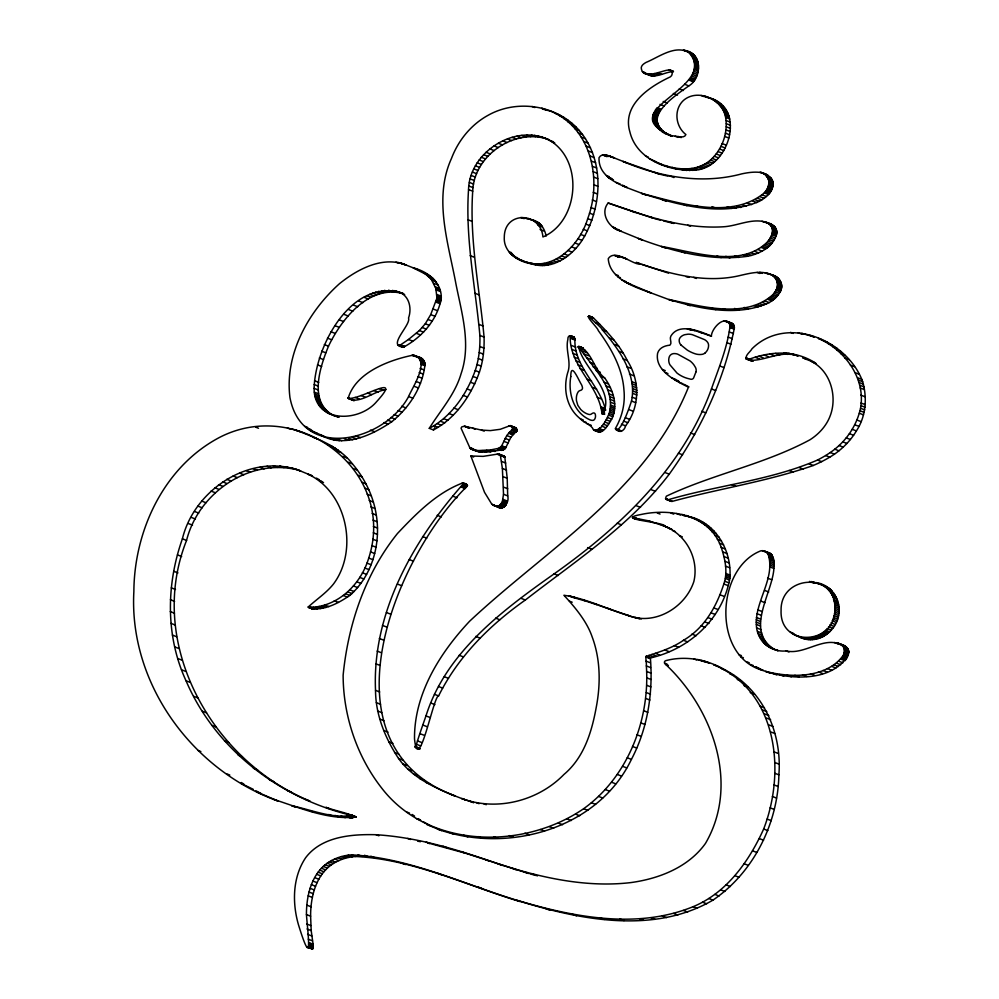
<?xml version="1.0" encoding="UTF-8"?>
<svg xmlns="http://www.w3.org/2000/svg" width="999" height="999" viewBox="0 0 999 999"><rect width="100%" height="100%" fill="white"/><g stroke="black" fill="none" stroke-linecap="round" stroke-linejoin="round"><path stroke-width="1.5" d="M840.196 644.293C845.054 644.68 850.224 649.163 848.363 654.395C833.453 681.83 791.358 679.969 765.634 671.39C790.846 677.934 826.298 678.546 843.318 655.369C844.617 652.497 845.279 648.563 842.831 646.078C825.611 634.203 805.082 655.469 786.188 650.923C770.504 652.672 756.38 640.197 756.355 624.45C755.169 600.661 775.674 578.009 768.156 554.245C766.957 551.61 763.835 550.287 761.051 550.749C715.821 568.044 711.763 656.805 763.161 670.491L755.681 666.62M503.521 494.28L502.385 468.481L500.262 454.745L497.165 454.17L483.141 456.368L470.866 455.994L484.515 492.307L491.695 504.02L495.541 506.143L499.375 505.631L502.235 502.135L503.521 494.28L507.704 495.891C509.765 502.534 502.609 512.037 496.228 505.981M507.704 495.891L507.205 478.246L504.832 457.205L503.658 455.856L501.348 455.781M349.25 814.822C278.371 797.252 215.047 748.576 186.026 680.769C165.497 636.351 166.196 584.465 182.392 538.823C194.355 489.098 251.286 452.122 300.687 470.966L291.383 467.794M305.806 799.512L309.977 801.111C211.913 760.739 145.492 643.443 186.563 540.422C198.214 493.656 247.627 458.941 295.567 469.405M297.877 430.794C317.532 438.861 338.998 446.303 352.422 463.848C364.785 478.371 373.401 496.153 376.311 515.047C380.944 543.856 372.202 575.861 349.837 595.416C339.473 602.484 327.647 608.99 314.747 608.953C310.677 608.791 303.746 606.368 313.149 607.255C340.06 605.044 361.301 583.079 368.731 558.079C396.965 471.353 298.289 396.553 219.518 437.425C164.011 466.633 134.216 530.469 133.866 591.533C128.734 683.666 192.445 770.454 278.047 801.048L257.13 792.07M429.27 428.346C451.635 416.533 466.87 393.918 475.224 370.554C479.021 359.265 480.232 347.302 479.882 335.439C475.437 286.888 465.184 238.599 468.543 189.56C469.393 150.899 518.356 121.141 551.947 141.821C583.828 163.399 578.109 221.94 542.919 236.963C540.859 211.838 504.47 210.527 504.295 237.075C503.246 251.998 517.907 261.663 531.118 263.724C553.084 271.179 574.65 254.445 584.69 235.976C602.31 203.871 604.245 159.478 579.308 130.544C557.292 105.145 517.282 98.814 488.136 115.272C471.116 124.563 458.279 140.434 451.461 158.491C433.304 198.289 448.314 243.007 455.819 283.316C461.6 312.812 471.403 343.981 461.088 373.676C455.119 394.368 440.409 410.439 429.27 428.346L433.454 429.957C455.819 418.144 471.053 395.529 479.408 372.152C483.204 360.864 484.415 348.913 484.065 337.05C479.607 288.486 469.368 240.197 472.714 191.171C473.838 155.444 514.198 128.147 547.802 139.136M774.45 649.375C743.556 630.731 773.775 591.683 773.975 566.62C774.45 561.401 773.601 552.672 766.782 552.285M665.584 248.064L661.413 246.466C692.369 251.486 741.745 269.081 768.094 241.196C770.828 237.387 773.775 232.48 772.015 227.647C770.491 223.639 765.958 221.778 762 221.278C748.85 219.38 736.338 226.074 723.338 226.785C683.616 229.196 645.092 216.096 608.179 203.009C600.411 212.075 607.504 225.412 617.032 229.695L642.532 240.072L638.361 238.474C672.802 251.423 710.526 261.526 747.539 256.281C753.908 255.082 760.014 252.61 765.471 249.113C770.554 245.779 774.562 240.709 776.41 234.902C778.533 228.371 772.115 223.339 766.308 222.365M375.524 690.346C372.04 612.762 413.274 540.422 463.161 483.991C462.899 482.017 469.617 484.852 466.683 486.65C393.531 558.866 318.656 745.554 455.244 796.041C434.265 787.449 412.1 777.597 398.551 758.466C385.227 738.323 375.599 714.809 375.524 690.346L379.695 691.957M658.066 163.062C674.487 169.88 696.003 172.752 710.476 160.09C722.527 149.276 728.683 131.693 725.311 115.784C721.216 98.901 697.302 88.349 683.466 100.424C673.476 109.715 675.461 126.473 685.901 134.565C684.265 139.261 675.861 135.514 672.152 135.876C609.053 110.365 720.204 88.212 689.06 52.685C675.299 44.281 658.753 57.23 646.141 62.375C644.055 63.574 641.508 65.11 641.233 67.77C642.32 81.181 663.436 69.58 669.105 70.055C673.001 69.58 673.151 75.474 670.242 76.923C649.562 86.576 621.765 104.932 629.882 131.88C636.6 160.002 669.867 171.928 695.953 170.055C731.168 167.033 747.302 103.134 705.282 97.078M397.939 262.4L406.031 265.022C382.904 255.557 357.342 269.268 339.535 283.641C308.192 311.676 284.428 354.57 289.96 397.614C302.185 461.6 384.715 441.408 408.603 396.541C411.738 388.399 432.38 358.416 412.525 355.269C388.561 360.164 355.357 372.852 348.164 398.339C360.577 400.087 404.27 371.291 376.735 401.523C358.966 422.839 313.836 423.164 314.123 388.374C315.11 346.178 352.01 276.174 403.371 293.656C369.143 284.315 341.521 318.893 328.496 346.178C320.03 366.933 307.829 402.947 334.428 415.896M320.179 434.765C343.781 448.539 371.578 435.389 391.77 421.728C409.078 407.854 422.352 387.475 424.925 365.172C425.374 360.439 420.804 356.156 416.096 356.93M671.003 135.964C637.861 120.342 672.452 97.54 688.848 85.889C702.06 77.959 702.547 53.009 684.939 50.425M669.617 499.975L672.24 501.386C719.005 488.661 767.444 481.431 813.273 465.484C820.641 462.3 827.846 458.666 834.49 454.145C843.268 448.002 850.898 440.147 856.393 430.919C865.971 416.421 867.357 398.151 862.674 381.718C847.589 339.747 786.45 314.423 751.972 348.813C750.636 351.648 744.68 355.407 746.328 359.041C747.127 359.515 748.151 359.515 749.025 359.278C770.903 351.248 794.792 349.712 815.259 362.912L802.796 357.829L806.98 359.428M467.395 485.114C465.909 484.378 463.911 482.892 462.013 483.216C436.313 493.131 416.046 513.836 397.465 533.503C365.197 573.601 348.102 624.375 343.132 675.199C343.181 715.284 356.668 755.956 381.368 787.662C428.196 849.125 523.389 850.012 583.628 808.728C628.071 776.86 650.074 719.605 646.353 665.933C646.678 662.849 645.404 659.427 646.166 656.405C659.003 652.085 672.202 648.126 683.491 640.284C705.406 627.572 717.532 604.657 724.687 581.231C727.534 570.042 724.787 558.104 721.216 547.402C710.164 515.059 670.716 507.967 641.108 514.485C612.724 519.667 664.198 521.603 665.259 526.373L648.576 520.841L632.692 517.694M437.425 829.058C507.155 854.282 597.939 829.282 631.418 759.39C647.802 728.296 653.171 692.607 650.386 657.966C689.51 649.1 722.727 618.756 729.819 578.396C732.217 552.185 717.02 523.988 690.596 516.883M569.979 335.814C580.556 341.084 567.245 331.318 567.919 339.21C565.109 350.349 571.753 362.05 567.632 372.877C562.912 389.123 566.595 408.166 580.469 418.893C583.953 423.052 591.121 424.35 593.344 429.533C600.337 433.479 606.942 418.481 609.165 413.499C616.458 386.925 591.096 366.558 578.683 346.491C581.218 365.684 617.32 393.082 602.035 414.061C599.225 385.227 569.23 366.183 570.167 336.014C568.681 335.189 575.886 336.863 574.887 339.423C574.05 367.132 599.712 384.64 605.644 410.289L601.46 408.678M834.864 610.189C837.874 571.703 780.119 574.1 781.081 610.539C779.507 647.34 834.465 645.317 834.864 610.189L839.035 611.788C838.611 631.443 815.159 647.265 797.677 635.913M839.035 611.788C840.171 597.926 830.181 584.552 816.083 582.579M811.088 361.313C830.356 370.629 837.549 396.128 830.319 415.484C826.635 425.649 819.018 434.016 809.977 439.772C764.56 464.285 712.899 474.113 666.333 496.191L665.509 498.526L668.069 499.775C717.394 485.239 770.079 480.569 817.494 460.052C825.236 456.093 832.666 451.461 839.06 445.529C849.737 435.651 857.442 422.49 860.539 408.266C865.921 378.384 844.904 349.912 818.381 338.424L822.552 340.022M597.477 431.019C602.859 435.502 609.365 422.639 611.688 419.13C618.518 405.631 612.961 389.423 604.67 377.922C593.868 369.83 591.77 350.836 578.771 346.466L582.979 348.064M615.634 429.283C621.191 433.254 630.669 403.421 631.493 401.061C637.212 374.413 618.806 348.951 602.372 329.895C602.847 327.972 580.032 310.664 593.443 317.907C606.231 330.756 619.193 344.018 627.247 360.477C640.084 380.507 640.109 406.643 625.586 425.836C624.45 431.443 618.356 433.603 615.434 428.396C622.115 416.845 625.299 403.559 623.963 390.197C622.502 367.969 610.976 348.039 598.176 330.419C598.538 328.459 580.706 311.463 592.594 318.444L588.386 316.658L589.173 316.246M415.659 747.077L419.805 748.738C420.292 747.976 414.498 747.939 415.646 747.127C418.618 736.575 422.377 726.261 425.974 715.908C445.904 652.497 502.06 610.589 554.083 573.901C620.941 526.61 682.941 467.657 711.45 388.936C718.681 368.169 727.559 347.265 730.144 325.287C725.212 313.636 711.613 328.321 711.363 336.064C700.599 331.755 679.245 322.053 670.866 336.114C669.118 338.898 672.489 342.994 669.904 345.192C664.822 345.567 659.115 347.864 657.604 353.271C654.582 370.654 675.886 380.919 688.436 387.187C646.59 490.921 547.714 548.039 469.63 621.216C439.872 652.884 414.061 694.005 414.51 738.848C418.344 777.622 433.616 695.204 438.598 695.916C458.054 656.643 489.822 625.012 525.362 599.999C575.561 561.013 630.344 525.337 669.243 474.175C700.499 430.619 724.125 380.669 734.377 327.897C734.615 324.825 731.705 322.24 728.721 322.402M632.592 517.095L636.8 518.681M771.553 274.9C778.121 275.799 783.278 282.779 781.268 289.285C779.257 295.08 774.412 299.55 769.218 302.585C737.824 317.12 700.411 308.928 668.831 299.488C700.287 306.106 745.454 319.48 772.901 294.63C775.911 291.308 778.446 286.763 777.21 282.155C776.111 277.535 772.002 274.088 767.382 273.301C758.765 271.041 749.862 273.289 741.408 275.187C706.256 284.041 669.567 274.101 636.338 262.4L640.509 263.998C633.566 265.597 614.984 248.064 608.254 258.704C609.652 279.358 635.601 287.25 651.236 293.044L626.635 282.667M306.443 914.572C306.356 895.191 311.738 872.751 329.295 861.825C336.014 857.741 343.731 855.319 351.573 854.894C408.591 857.666 461.8 883.478 515.721 899.937C578.096 919.517 652.946 935.052 712.974 900.111C753.558 872.464 777.859 823.638 778.883 774.837C782.18 733.403 763.561 690.297 725.886 670.391C708.004 659.727 686.276 655.282 665.958 660.601C664.273 661.063 663.91 662.587 665.097 663.91C712.424 707.879 740.247 783.903 705.456 843.443C688.436 867.257 659.128 878.708 631.006 882.567C586.076 887.899 540.796 877.609 498.164 863.86C458.603 849.999 418.219 837.312 376.099 834.727C351.623 834.04 321.69 836.438 305.657 857.704C292.607 877.097 292.12 902.609 298.389 924.487C313.524 973.688 307.642 932.279 306.443 914.572L310.614 916.183L311.201 930.606L313.236 945.241L312.937 948.426L308.778 946.765M310.614 916.183C310.539 896.79 315.921 874.35 333.479 863.423C340.197 859.352 347.902 856.93 355.756 856.505C412.774 859.265 465.984 885.077 519.905 901.548M402.472 346.865L397.664 344.955L400.312 345.042L408.466 339.498L419.393 330.544L425.274 323.801L430.719 314.598L436.963 298.077L435.789 288.324L431.156 279.108L425.686 274.238L413.174 267.832C427.347 271.378 441.57 281.993 441.296 297.902C437.874 318.806 422.977 336.201 404.87 346.428C403.958 347.215 401.685 347.065 401.685 346.191M759.914 172.328C766.695 173.202 774.924 178.696 772.789 186.538C771.378 193.494 765.134 198.027 759.352 201.336C721.915 217.457 678.433 204.857 641.545 193.394C678.321 202.722 730.818 220.454 764.31 192.894C767.357 189.735 769.405 185.202 768.768 180.757C768.119 177.185 765.259 174.213 762.05 172.715C755.369 171.466 748.401 172.465 741.82 173.851C702.172 184.553 660.164 177.198 622.939 161.413L659.228 174.088L668.056 176.161M526.635 262.35L522.452 260.739C552.047 273.601 579.87 245.117 587.712 218.631C602.122 180.532 591.795 128.396 551.161 111.364M474.675 450.149L479.383 451.898L486.238 452.21L503.758 449.6L505.744 447.689L510.964 437.15L516.745 430.931L516.158 428.072L513.761 427.272M515.721 899.937C572.277 916.82 636.363 929.819 693.106 906.692C726.773 892.831 749.163 861.15 763.661 829.008C785.938 771.465 777.884 691.308 713.661 664.735L717.844 666.345M516.87 430.581L512.712 428.858L511.988 426.473L510.239 425.611L500.262 429.295L490.347 430.606L481.443 430.094L464.622 426.273L461.9 426.785L461.038 428.159L469.917 447.914L472.065 449.463L478.009 450.599L490.809 449.887L499.15 448.226L501.56 446.078L506.78 435.552L512.724 428.733L516.908 430.344M296.516 469.368L312.437 475.911L308.266 474.3C347.115 492.47 358.741 550.474 333.354 584.178C326.273 592.956 316.758 599.213 308.516 606.73C313.736 609.927 314.21 609.053 308.479 607.23L312.6 608.741M308.654 947.04L312.912 948.488M592.694 317.994L588.448 316.483L593.381 317.869L588.723 316.233M433.454 429.957L434.902 427.547M313.037 607.904L312.575 608.691L308.416 606.942M308.254 947.377L312.824 948.638M573.276 337.987L574.013 337.375L569.917 335.801M312.749 948.738L308.491 947.214M621.428 431.181L615.521 429.008M599.762 427.934L599.113 428.496L603.284 430.107M273.863 799.437C299.875 807.791 328.246 820.117 355.944 817.082C346.89 812.674 335.714 810.963 325.911 807.342L330.082 808.953M312.575 948.888L307.23 947.052M621.191 431.343L615.746 429.445M295.929 807.354L291.758 805.756C310.889 809.64 332.192 818.905 351.748 815.396M355.769 817.307L351.598 815.696M352.51 400.124C363.698 401.061 374.8 391.158 385.964 389.585M750.162 360.177C763.973 361.451 782.729 349.425 798.139 356.081L793.968 354.483M608.428 155.744L614.51 158.004C610.189 156.531 602.26 151.91 599.025 157.705C597.951 181.443 630.456 187.937 645.729 195.005M646.815 73.551C654.333 79.845 665.272 71.553 673.276 71.653L669.105 70.055M465.522 484.952L467.232 484.865L462.999 483.216M312.262 949.025L307.505 947.327M620.866 431.456L619.617 430.107M467.907 427.897L469.68 427.984L465.072 426.311M599.038 432.23L593.806 430.207M617.944 257.068L619.392 257.168L615.209 255.557M469.518 801.048L473.701 802.659L461.725 798.513C496.678 811.6 538.074 801.036 563.911 774.5C583.878 757.692 591.658 732.367 596.191 707.592C600.736 684.128 600.561 659.203 592.057 636.625C586.65 620.879 574.263 606.468 563.923 595.267C586.338 598.438 607.242 609.353 628.895 615.659M626.111 614.597C653.009 626.947 685.152 608.291 693.868 581.505C699.15 559.153 686.463 534.852 665.059 526.411L671.803 529.308M683.391 515.571L686.126 516.008L681.942 514.41M572.777 597.377L585.152 600.899M686.113 276.723L689.048 277.297M417.607 841.146L420.454 841.707M427.584 843.119L430.444 843.68L426.261 842.082M766.171 222.889L770.491 223.963M542.382 109.016L550.736 111.201M703.184 661.363L709.465 663.061L705.294 661.45M687.587 516.371L694.78 518.493M431.83 844.018L465.484 853.221L528.533 873.476L524.35 871.877M654.582 218.656L660.501 220.142M663.448 220.879L672.327 223.114M817.232 583.416L823.213 585.214M612.599 157.355L606.468 155.245M530.432 219.63C539.335 220.442 544.567 227.884 546.141 236.076M530.032 873.875L536.026 875.474M302.048 432.392L290.984 428.658M350.724 815.271L355.906 816.957L351.011 814.872M630.294 616.196L635.526 617.744M608.179 203.009L653.196 218.219M702.122 333.029L692.657 329.732M641.982 264.485L668.531 273.127M586.563 601.336L596.803 604.682M598.264 605.169L628.908 615.721M689.884 52.298L683.328 50.1M703.446 333.466L711.513 336.263M463.199 483.891L467.407 485.414M647.065 291.446L673.001 301.099M650.224 658.229L646.078 656.555L650.561 657.854M588.399 316.795L592.594 318.444M570.167 336.014L574.313 337.562M632.504 517.544L636.8 519.255L632.579 517.619M463.161 483.991L467.332 485.601L462.687 483.141M569.48 335.889L573.676 337.475M758.978 668.893L769.817 673.001M593.144 317.794L588.898 316.183L593.006 317.807M579.195 346.591L583.329 348.151M589.285 316.333L593.381 317.869M632.492 517.207L636.625 518.981M462.799 483.141L467.107 484.79M684.14 50.225L691.633 53.159M688.286 52.085L692.457 53.696M689.06 52.685L693.244 54.283M689.797 53.334L693.98 54.945M690.484 54.046L694.655 55.657M691.121 54.808L695.292 56.419M691.708 55.644L695.891 57.255M692.257 56.531L696.428 58.129M692.744 57.443L696.915 59.041M693.169 58.392L697.339 60.002M693.531 59.378L697.702 60.976M693.83 60.39L698.001 61.988M694.068 61.414L698.239 63.024M694.28 62.737L698.451 64.348M694.405 64.073L698.576 65.684M694.442 65.422L698.613 67.033M694.392 66.783L698.563 68.382M694.255 68.132L698.426 69.73M694.03 69.48L698.201 71.079M693.631 71.179L697.801 72.777M693.119 72.852L697.302 74.45M692.507 74.488L696.69 76.099M691.795 76.086L695.966 77.685M690.983 77.635L695.154 79.233M669.854 70.03L673.363 71.291M669.293 70.03L673.476 71.628M690.559 78.309L694.742 79.92M690.097 78.958L694.28 80.569M689.597 79.57L693.781 81.181M689.06 80.145L693.231 81.756M657.592 72.715L661.763 74.313M684.665 84.278L688.848 85.889M654.258 73.564L658.441 75.162M650.886 74.138L655.069 75.749M649.874 74.238L654.045 75.837M642.394 71.666L645.179 72.74M648.851 74.263L653.034 75.862M642.632 71.94L645.416 73.014M642.969 72.278L647.14 73.889M647.839 74.201L652.01 75.799M705.419 96.391L713.723 99.525M643.319 72.602L651.011 75.674M711.55 98.926L715.734 100.537M644.105 73.139L650.012 75.462M703.284 95.854L707.467 97.452M713.486 100.087L717.669 101.686M701.111 95.479L703.895 96.541M715.334 101.374L719.517 102.972M717.095 102.797L721.266 104.395M679.245 88.911L683.416 90.509M718.743 104.346L722.926 105.944M720.291 106.006L724.475 107.617M721.278 107.23L725.449 108.829M722.165 108.516L726.348 110.115M722.976 109.865L727.16 111.463M723.701 111.276L727.884 112.875M724.337 112.737L728.508 114.336M673.338 93.481L677.522 95.08M724.874 114.236L729.045 115.847M725.311 115.784L729.482 117.395M725.649 117.37L729.819 118.968M726.098 120.504L730.269 122.115M726.298 123.689L730.481 125.287M663.199 101.436L667.369 103.047M726.261 126.798L730.444 128.396M659.989 104.371L664.16 105.981M725.973 129.907L730.157 131.506M725.411 133.179L729.595 134.778M657.03 107.605L661.213 109.203M656.081 108.829L660.264 110.439M724.612 136.401L728.795 138.012M655.219 110.127L659.39 111.738M654.445 111.488L658.616 113.087M653.758 112.899L657.941 114.51M653.521 113.511L657.704 115.11M653.321 114.123L657.492 115.734M653.146 114.748L657.33 116.359M653.021 115.397L657.192 116.995M652.934 116.034L657.105 117.632M652.884 116.683L657.055 118.282M722.152 143.581L726.323 145.192M652.871 117.32L657.055 118.931M652.909 117.969L657.08 119.568M653.021 118.968L657.192 120.579M653.209 119.967L657.379 121.566M720.941 146.329L725.112 147.939M653.458 120.929L657.642 122.54M653.796 121.878L657.966 123.476M654.183 122.79L658.366 124.388M719.542 148.988L723.726 150.599M655.057 124.438L659.24 126.049M656.068 125.999L660.239 127.61M657.205 127.46L661.375 129.071M717.969 151.548L722.152 153.147M658.553 128.921L662.724 130.532M678.421 136.526L681.206 137.6M660.002 130.27L664.185 131.868M675.274 136.314L678.059 137.387M661.563 131.481L665.746 133.079M663.249 132.58L667.419 134.178M665.009 133.541L672.24 136.326M716.233 153.971L720.404 155.582M761.35 172.527L767.269 174.8M760.639 172.39L767.894 175.25M766.245 175.911L770.416 177.51M766.658 176.348L770.841 177.947M714.335 156.269L718.506 157.879M767.045 176.811L771.228 178.421M767.407 177.31L771.578 178.921M767.731 177.834L771.902 179.445M768.006 178.384L772.19 179.982M768.256 178.958L772.439 180.557M768.468 179.545L772.652 181.144M712.287 158.429L716.458 160.027M768.643 180.145L772.814 181.743M768.768 180.757L772.951 182.367M768.855 181.393L773.039 182.992M768.905 182.018L773.089 183.629M710.476 160.09L714.647 161.688M768.918 182.655L773.089 184.266M768.88 183.304L773.051 184.902M768.805 183.941L772.976 185.539M708.566 161.613L712.737 163.224M768.618 184.94L772.789 186.538M768.368 185.926L772.552 187.537M706.568 163.012L710.739 164.61M768.056 186.9L772.239 188.511M767.694 187.849L771.865 189.46M704.482 164.248L708.666 165.859M767.257 188.786L771.44 190.384M766.77 189.685L770.953 191.284M702.334 165.347L706.518 166.945M766.233 190.547L770.416 192.145M700.124 166.284L704.307 167.882M765.646 191.371L769.817 192.969M765.009 192.158L769.18 193.756M697.876 167.058L702.047 168.656M764.31 192.894L768.493 194.505M541.833 108.192L546.003 109.79M555.619 113.486L559.802 115.097M559.939 115.959L564.123 117.57M694.842 167.857L699.013 169.468M532.092 106.481L534.877 107.542M564.073 118.756L568.244 120.367M762.212 194.88L766.395 196.478M691.77 168.456L695.953 170.055M567.994 121.866L572.165 123.464M688.686 168.831L692.869 170.429M759.977 196.678L764.16 198.289M571.69 125.262L575.861 126.861M685.589 168.981L689.772 170.592M682.504 168.918L686.688 170.517M757.629 198.302L761.8 199.9M679.445 168.631L683.628 170.23M575.137 128.933L579.308 130.544M645.466 155.981L648.251 157.055M649.263 158.616L656.668 162.025M672.165 167.37L676.335 168.968M755.169 199.738L759.352 201.336M653.571 161.026L662.25 164.66M665.022 165.509L669.193 167.108M578.346 132.904L582.529 134.515M752.634 200.961L756.805 202.572M581.293 137.125L585.464 138.724M747.389 203.022L751.573 204.633M583.94 141.558L588.124 143.157M669.767 175.936L673.938 177.547M742.032 204.67L746.216 206.281M655.057 172.49L659.228 174.088M586.288 146.191L590.459 147.79M604.108 154.845L608.653 156.481M603.346 154.845L607.904 156.431M736.6 205.906L740.771 207.505M602.971 154.882L607.142 156.493M602.584 154.957L606.768 156.556M588.311 150.999L592.494 152.597M731.917 206.568L736.088 208.167M727.21 206.818L731.393 208.429M764.622 221.815L772.077 224.738M768.656 223.614L772.839 225.212M762 221.278L764.784 222.352M769.367 224.138L773.551 225.737M540.646 136.551L549.288 139.81M770.054 224.713L774.225 226.311M537.612 135.814L541.783 137.412M549.275 140.172L553.458 141.771M590.034 155.994L594.218 157.605M770.416 225.062L774.587 226.673M770.753 225.437L774.924 227.048M551.947 141.821L554.732 142.894M771.053 225.836L775.236 227.447M534.515 135.302L538.698 136.913M771.34 226.261L775.524 227.872M771.603 226.711L775.773 228.309M531.381 135.052L535.564 136.651M771.827 227.173L775.998 228.771M772.015 227.647L776.198 229.246M772.19 228.134L776.36 229.745M772.314 228.646L776.498 230.245M772.414 229.158L776.598 230.757M526.56 135.04L530.731 136.638M772.502 229.845L776.685 231.443M712 206.656L716.183 208.254M772.539 230.532L776.722 232.13M591.433 161.126L595.604 162.725M772.539 231.231L776.71 232.829M521.715 135.427L525.899 137.038M772.477 231.918L776.66 233.529M772.377 232.617L776.56 234.216M772.227 233.291L776.41 234.902M772.04 233.966L776.211 235.577M516.908 136.214L521.091 137.825M771.802 234.628L775.973 236.239M695.941 205.732L700.124 207.33M592.494 166.358L596.665 167.969M771.041 236.363L775.212 237.974M512.15 137.4L516.333 138.998M682.704 204.096L686.887 205.707M770.167 238.037L774.337 239.648M606.455 175.574L609.24 176.636M607.742 176.998L611.912 178.609M593.206 171.678L597.39 173.277M507.48 138.973L511.663 140.572M608.453 177.635L611.238 178.696M609.228 178.197L613.398 179.808M769.18 239.648L773.351 241.258M662.237 199.738L666.408 201.336M615.946 182.367L620.117 183.978M768.094 241.196L772.264 242.794M622.989 185.939L627.172 187.537L622.477 185.165M502.859 140.934L507.042 142.532M766.895 242.645L771.078 244.256M593.581 177.048L597.764 178.659M765.621 244.018L769.792 245.617M498.376 143.269L502.559 144.867M764.26 245.279L768.431 246.89M762.811 246.453L766.982 248.052M761.3 247.502L765.471 249.113M494.055 145.941L498.239 147.552M593.631 184.69L597.814 186.289M757.916 249.513L762.087 251.124M489.935 148.963L494.118 150.562M687.724 225.225L690.509 226.298M754.407 251.248L758.578 252.847M750.798 252.685L754.969 254.295M593.194 192.332L597.377 193.931M669.63 221.878L673.801 223.489M486.026 152.285L490.209 153.896M747.102 253.833L751.285 255.432M650.411 217.045L653.196 218.119M630.981 210.926L635.152 212.525M483.578 154.683L487.749 156.294M743.356 254.67L747.539 256.281M481.281 157.255L485.452 158.853M592.27 199.95L596.44 201.561M734.577 255.881L738.761 257.492M479.145 159.965L483.316 161.576M725.786 256.331L729.957 257.942M769.842 274.038L774.787 275.949M767.382 273.301L776.248 276.711M772.764 275.574L776.935 277.173M764.859 272.764L769.043 274.363M773.413 276.086L777.597 277.685M477.185 162.825L481.356 164.423M774.025 276.648L778.209 278.246M774.6 277.247L778.783 278.846M775.137 277.897L779.32 279.495M590.859 207.517L595.042 209.128M717.007 256.019L721.191 257.617M759.715 272.315L762.499 273.389M775.624 278.584L779.807 280.182M776.061 279.308L780.244 280.906M757.105 272.402L759.889 273.476M776.46 280.07L780.631 281.668M776.797 280.856L780.968 282.455M777.022 281.493L781.206 283.092M475.399 165.797L479.582 167.395M777.21 282.155L781.38 283.753M777.347 282.829L781.53 284.428M777.447 283.516L781.618 285.115M777.497 284.203L781.68 285.814M777.509 284.902L781.68 286.513M473.813 168.881L477.984 170.492M589.46 213.124L593.631 214.723M777.472 285.602L781.643 287.213M777.384 286.301L781.568 287.899M777.259 286.988L781.443 288.599M777.097 287.675L781.268 289.285M680.806 251.236L684.977 252.847M776.885 288.349L781.056 289.96M472.415 172.065L476.598 173.676M776.635 289.011L780.806 290.609M776.335 289.648L780.519 291.258M612.512 226.873L615.297 227.934M613.573 227.697L616.358 228.771M775.998 290.272L780.182 291.883M614.672 228.446L621.216 231.306L615.834 229.121M587.712 218.631L591.883 220.23M775.062 291.795L779.232 293.394M471.191 175.462L475.362 177.06M774.025 293.244L778.196 294.855M772.901 294.63L777.085 296.241M470.179 178.921L474.35 180.532M585.626 224.013L589.81 225.624M771.703 295.941L775.873 297.54M770.416 297.165L774.6 298.763M469.405 182.442L473.576 184.041M769.068 298.289L773.251 299.9M767.657 299.325L771.827 300.936M583.229 229.27L587.4 230.881M468.856 185.989L473.026 187.6M765.034 300.986L769.218 302.585M468.543 189.56L472.714 191.171M762.324 302.447L766.495 304.046M693.656 277.385L696.44 278.459M580.506 234.365L584.69 235.976M759.527 303.696L763.698 305.307M756.655 304.732L760.838 306.343M528.396 218.581L534.665 220.929M534.203 221.066L538.374 222.677M534.827 221.441L539.01 223.052M753.733 305.557L757.916 307.168M535.427 221.865L539.597 223.476M524.063 217.657L528.246 219.268M535.988 222.34L540.159 223.938M536.513 222.852L540.684 224.463M577.784 238.749L581.967 240.347M521.84 217.47L524.625 218.544M537.012 223.426L541.183 225.025M520.754 217.47L523.538 218.531M537.462 224.026L541.645 225.637M537.874 224.675L542.057 226.273M622.627 257.355L626.798 258.966L618.968 256.281M538.236 225.349L542.42 226.948M614.485 255.482L618.668 257.093M744.205 307.43L748.376 309.028M540.059 229.483L544.23 231.094M574.775 242.907L578.945 244.518M810.201 335.427L814.372 337.038L801.747 333.266M823.376 340.771L827.547 342.382M828.171 343.519L832.342 345.117M734.59 308.429L738.773 310.04M798.039 332.667L802.222 334.278M832.754 346.628L836.925 348.239M571.478 246.84L575.661 248.439M790.509 332.355L793.293 333.429M837.087 350.1L841.27 351.71M723.101 308.666L727.272 310.277M841.158 353.908L845.329 355.519M567.932 250.499L572.115 252.11M844.942 358.042L849.113 359.64M711.663 308.017L715.846 309.628M564.148 253.896L568.319 255.494M615.596 274.525L618.381 275.587M850.361 365.085L854.532 366.695M617.644 276.636L620.429 277.71M468.044 219.805L472.227 221.416M561.563 255.894L565.734 257.492M686.063 304.158L690.234 305.769M621.902 280.02L626.086 281.631M624.213 281.443L630.806 284.278M725.961 320.941L732.017 323.339M725.049 320.816L732.342 323.564M724.537 320.804L732.929 324.088M724.025 320.829L728.209 322.44M729.02 322.777L733.191 324.375M558.853 257.692L563.036 259.303M729.258 323.089L733.441 324.7M729.482 323.426L733.666 325.025M729.645 323.713L733.828 325.312M729.794 324.001L733.965 325.612M729.907 324.313L734.09 325.924M730.007 324.638L734.19 326.236M855.107 372.677L859.277 374.275M730.094 324.962L734.265 326.561M730.144 325.287L734.327 326.898M730.182 325.624L734.365 327.235M556.043 259.29L560.214 260.889M730.207 326.286L734.377 327.897M730.169 326.948L734.352 328.546M730.082 327.61L734.265 329.208M553.134 260.664L557.317 262.275M857.604 377.759L861.775 379.358M791.383 353.683L795.554 355.294M788.723 353.134L792.906 354.745M813.423 362.45L816.208 363.524M858.491 380.119L862.674 381.718M550.162 261.825L554.333 263.436M786.188 352.859L790.359 354.458M729.282 331.943L733.466 333.554M783.616 352.834L787.786 354.433M547.115 262.762L551.298 264.36M859.215 382.555L863.386 384.165M544.03 263.449L548.214 265.06M859.802 385.252L863.973 386.85M542.082 263.748L546.266 265.347M775.599 353.409L779.782 355.007M508.728 251.598L511.513 252.672M540.134 263.898L544.305 265.497M509.665 252.797L512.45 253.858M538.174 263.911L542.357 265.522M728.159 337.1L732.342 338.711M510.689 253.908L513.474 254.982M860.201 387.987L864.372 389.598M536.238 263.798L540.409 265.397M511.775 254.945L514.56 256.019M770.104 354.096L774.287 355.694M513.236 256.144L517.42 257.742M531.543 263.137L535.726 264.747M514.797 257.23L518.968 258.828M526.935 262.125L531.118 263.724M516.421 258.179L522.277 260.614L520.591 259.79M764.272 355.082L768.456 356.693M699.275 331.855L702.06 332.929M726.785 342.607L730.968 344.205M690.459 329.171L694.63 330.769M688.211 328.783L692.382 330.394M860.776 395.117L864.947 396.715M686.975 328.671L691.146 330.269M758.953 356.218L763.136 357.817M755.194 357.305L759.365 358.916M745.978 357.829L750.137 359.503M745.941 357.979L753.196 360.889M745.928 358.129L752.921 360.951M745.928 358.354L752.647 361.001M746.016 358.641L752.097 361.039M746.166 358.891L751.548 361.001M860.963 402.997L865.134 404.595M470.154 255.657L474.338 257.255M860.851 405.631L865.034 407.23M860.539 408.266L864.722 409.865M860.039 410.776L864.21 412.375M859.327 413.236L863.498 414.847M719.842 366.009L724.013 367.607M588.598 316.308L592.832 317.869M856.83 419.992L861.013 421.603M595.491 322.565L599.662 324.163M854.694 424.75L858.878 426.348M602.372 329.895L606.555 331.493M852.222 429.32L856.393 430.919M609.565 338.149L613.748 339.76M849.412 433.678L853.583 435.277M614.522 344.543L618.693 346.154M399.925 262.837L404.096 264.435M395.941 262.1L398.726 263.174M424.013 273.227L428.184 274.825M425.686 274.238L429.87 275.849M475.012 293.306L479.195 294.917M427.297 275.387L431.468 276.998M428.808 276.661L432.992 278.259M430.232 278.034L434.403 279.645M846.24 437.887L850.411 439.498M431.156 279.108L435.327 280.707M618.955 351.361L623.126 352.959M431.968 280.269L436.151 281.868M662.462 369.518L665.247 370.579M711.45 388.936L715.621 390.547M433.728 283.354L437.912 284.965M569.555 335.839L574.35 337.625M665.159 372.477L667.944 373.539M570.404 336.626L574.575 338.224M570.579 337.212L574.75 338.811M842.781 441.845L846.952 443.444M570.704 337.812L574.887 339.423M570.804 338.436L574.987 340.035M435.239 286.75L439.41 288.361M623.076 358.878L627.247 360.477M671.59 377.797L675.774 379.408M675.062 380.095L679.233 381.705L676.922 380.169M435.789 288.324L439.96 289.922M678.683 382.142L682.854 383.741M436.226 289.935L440.409 291.546M839.06 445.529L843.231 447.127M578.683 346.491L583.379 348.189M578.496 346.616L582.792 348.139M578.321 346.765L582.604 348.264M578.184 346.94L581.056 347.889M580.931 348.077L578.084 347.153L580.819 348.364M580.744 348.564L584.914 350.162M571.59 345.529L575.761 347.14M626.673 366.695L630.856 368.306M437.038 294.543L441.208 296.141M582.492 351.074L586.663 352.684M437.112 295.417L441.283 297.028M437.112 296.303L441.296 297.902M834.789 449.188L838.973 450.799M437.062 297.19L441.246 298.788M572.152 349.525L576.323 351.124M584.39 354.146L588.561 355.756M436.963 298.077L441.133 299.675M436.7 299.438L440.871 301.049M629.47 374.076L633.641 375.674M586.725 357.854L590.896 359.453M436.351 300.799L440.522 302.397M573.026 353.434L577.197 355.045M830.306 452.547L834.49 454.145M435.901 302.123L440.084 303.721M589.835 362.35L594.005 363.948M574.175 357.13L578.359 358.741M825.636 455.569L829.819 457.167M395.941 290.971L403.346 293.756M399.188 292.045L404.657 294.505M593.156 366.858L597.34 368.469M631.743 381.655L635.913 383.266M394.268 290.622L398.439 292.232M392.557 290.397L396.74 291.995M575.649 360.689L579.832 362.287M479.158 324.475L483.341 326.074M388.574 290.185L392.744 291.783M632.255 383.941L636.425 385.552M596.191 370.679L600.374 372.277M701.66 411.276L705.831 412.887M384.553 290.347L388.736 291.958M433.216 309.041L437.387 310.652M577.747 364.785L581.918 366.396M632.617 386.276L636.788 387.874M381.518 290.721L385.701 292.332M632.817 388.623L636.987 390.234M600.486 376.323L604.67 377.922M378.496 291.308L382.679 292.919M580.094 368.718L584.278 370.317M817.494 460.052L821.678 461.65M375.512 292.108L379.682 293.718M632.866 391.009L637.037 392.607M430.719 314.598L434.89 316.208M372.565 293.119L376.748 294.717M604.295 382.342L608.478 383.953M632.754 393.381L636.925 394.992M479.882 335.439L484.065 337.05M369.692 294.33L373.863 295.929M606.231 386.064L610.401 387.662M809.09 463.886L813.273 465.484M587.375 379.32L591.545 380.931M632.28 397.24L636.45 398.851M366.883 295.729L371.066 297.34M428.084 319.505L432.255 321.104M607.854 389.947L612.025 391.546M364.16 297.34L368.344 298.938M631.493 401.061L635.676 402.659M592.494 387.475L596.665 389.086M609.153 393.981L613.336 395.579M425.274 323.801L429.445 325.399M799.175 467.557L803.358 469.155M479.757 346.491L483.941 348.089M609.802 396.678L613.985 398.289M358.741 301.036L362.912 302.635M610.264 399.438L614.435 401.049M422.265 327.547L426.436 329.158M789.085 470.479L793.268 472.09M610.526 402.235L614.697 403.846M690.496 432.954L694.68 434.565M597.315 397.402L601.485 399.013M628.883 409.59L633.054 411.188M479.245 352.535L483.429 354.133M353.559 305.12L357.729 306.73M419.393 330.544L423.564 332.155M610.589 405.057L614.76 406.668M610.514 406.768L614.685 408.379M416.333 333.329L420.517 334.927M610.327 408.479L614.51 410.077M478.334 358.554L482.505 360.152M348.651 309.578L352.822 311.188M610.052 410.177L614.223 411.775M600.973 406.868L605.157 408.466M601.248 407.767L605.431 409.365M609.652 411.85L613.836 413.461M625.374 417.732L629.545 419.33M601.623 409.615L604.407 410.689M601.71 410.564L604.495 411.625M609.165 413.499L613.349 415.109M601.735 411.513L604.52 412.587M476.998 364.498L481.168 366.109M601.71 412.475L604.495 413.549M608.578 415.122L612.749 416.733M601.698 412.687L604.482 413.748M623.526 421.066L627.709 422.677M601.71 412.887L604.52 414.16M601.76 413.299L604.545 414.36M344.031 314.373L348.201 315.984M408.466 339.498L412.649 341.096M607.504 417.532L611.688 419.13M621.415 424.238L625.586 425.836M606.268 419.842L610.451 421.441M475.224 370.554L479.408 372.152M339.36 319.905L343.531 321.503M604.87 422.053L609.04 423.663M400.499 344.942L404.87 346.428M400.312 345.042L404.495 346.641M400.124 345.117L404.295 346.728M398.901 344.93L404.108 346.803M398.901 345.03L403.696 346.903M401.873 293.444C409.977 298.439 411.588 309.615 408.529 318.019C411.251 324.962 386.388 346.478 403.284 346.94M603.309 424.15L607.479 425.749M615.459 428.808L621.528 431.068M678.408 453.196L682.592 454.795M473.089 376.486L477.26 378.084M601.598 426.111L605.781 427.722M580.469 418.893L583.254 419.967M414.31 355.382L421.253 358.042M413.723 355.294L421.753 358.366M413.124 355.257L417.307 356.868M418.044 357.13L422.227 358.741M412.525 355.269L415.309 356.343M418.481 357.542L422.664 359.141M335.027 325.724L339.21 327.322M411.925 355.319L414.71 356.393M418.856 357.929L423.027 359.54M419.193 358.354L423.376 359.952M583.691 421.466L586.475 422.527M419.505 358.803L423.676 360.402M419.78 359.265L423.963 360.876M587.087 423.738L591.271 425.349M420.03 359.752L424.2 361.363M420.242 360.264L424.413 361.875M420.417 360.789L424.587 362.4M598.426 429.008L602.597 430.606M420.554 361.326L424.737 362.937M597.714 429.47L601.885 431.068M420.666 361.875L424.837 363.486M596.977 429.882L601.148 431.481M420.729 362.437L424.9 364.048M596.216 430.232L600.387 431.83M420.754 362.999L424.937 364.61M470.591 382.28L474.762 383.878M594.83 430.282L597.614 431.356M420.754 363.574L424.925 365.172M593.506 429.857L599.612 432.13M420.704 364.136L424.887 365.746M731.518 484.615L735.689 486.213M331.056 331.818L335.227 333.416M420.092 368.356L424.275 369.967M467.157 388.973L471.328 390.584M419.218 372.54L423.401 374.15M327.46 338.149L331.631 339.747M418.094 376.673L422.265 378.271M665.072 472.564L669.243 474.175M463.274 395.417L467.445 397.028M324.325 344.58L328.496 346.178M416.371 381.581L420.542 383.191M414.273 386.351L418.444 387.962M321.603 351.198L325.786 352.809M510.239 425.611L515.934 427.822M510.064 425.624L516.158 428.072M509.59 425.674L516.346 428.359M509.115 425.761L511.9 426.835M512.25 426.898L516.433 428.509M512.4 427.222L516.583 428.833M512.524 427.56L516.708 429.158M512.624 427.909L516.808 429.508M512.724 428.371L516.895 429.982M512.737 428.496L516.908 430.219M512.649 429.095L516.795 430.819M512.574 429.333L516.745 430.931M512.475 429.52L516.645 431.131M512.362 429.72L516.533 431.318M512.225 429.895L516.408 431.506M512.087 430.07L516.271 431.668M453.883 408.042L458.054 409.64M511.95 430.232L516.121 431.83M511.788 430.382L515.959 431.98M319.33 357.979L323.501 359.59M510.039 431.743L514.21 433.354M509.627 432.055L513.798 433.666M509.24 432.405L513.411 434.003M508.866 432.767L513.049 434.378M508.528 433.166L512.699 434.765M408.603 396.541L412.774 398.151M651.323 489.747L655.506 491.358M506.78 435.552L510.964 437.15M448.938 413.524L453.121 415.134M317.495 364.897L321.666 366.496M379.458 388.686L383.628 390.284M666.97 499.2L669.755 500.274M665.759 498.951L672.24 501.386M665.858 499.075L671.915 501.436M666.221 499.413L671.428 501.423M505.107 438.399L509.278 439.997M481.443 430.094L484.228 431.156M472.477 428.121L475.262 429.195M373.901 390.559L378.084 392.157M464.185 426.261L468.806 427.872M503.758 441.308L507.942 442.919M443.668 418.668L447.852 420.279M367.47 393.007L371.64 394.617M401.698 406.268L405.869 407.867M686.325 515.472L690.509 517.082M694.742 518.631L698.925 520.242M440.584 421.291L444.767 422.889M698.738 520.716L702.921 522.315M501.723 445.791L505.906 447.39M701.71 522.564L705.881 524.163M501.56 446.078L505.744 447.689M676.485 513.523L680.669 515.134M501.386 446.366L505.556 447.964M501.186 446.628L505.369 448.239M704.545 524.612L708.716 526.211M500.974 446.878L505.157 448.489M500.749 447.127L504.92 448.726M500.511 447.352L504.682 448.951M707.23 526.86L711.4 528.471M500.249 447.552L504.433 449.163M670.966 513.061L673.751 514.135M437.325 423.651L441.508 425.262M499.987 447.739L504.17 449.35M499.575 448.002L503.758 449.6M499.15 448.226L503.321 449.825M360.951 395.492L365.122 397.09M498.713 448.414L502.884 450.025M709.765 529.308L713.935 530.906M498.264 448.588L502.435 450.187M497.802 448.713L501.985 450.324M763.636 550.811L770.029 553.284M398.052 410.552L402.235 412.162M762.612 550.686L765.908 551.798M766.221 551.91L770.729 553.783M497.34 448.826L501.523 450.424M762.087 550.674L764.872 551.735M766.882 552.472L771.053 554.07M767.182 552.784L771.353 554.395M712.125 531.93L716.308 533.528M767.457 553.121L771.64 554.732M767.719 553.483L771.89 555.082M433.916 425.749L438.086 427.347M767.944 553.858L772.127 555.456M768.156 554.245L772.339 555.844M314.573 380.744L318.743 382.355M768.606 555.269L772.789 556.868M657.28 513.011L660.064 514.073M714.859 535.464L719.03 537.075M355.132 397.452L359.315 399.063M768.993 556.318L773.176 557.929M636.326 505.731L640.496 507.33M490.809 449.887L494.992 451.498M769.305 557.405L773.488 559.015M499.188 454.183L504.083 456.056M498.888 454.145L504.507 456.443M500.399 454.932L504.695 456.743M500.599 455.369L504.82 457.092M769.542 558.516L773.726 560.114M394.155 414.585L398.339 416.183M497.165 454.17L499.95 455.244M500.636 455.482L504.832 457.205M486.538 450.362L490.721 451.973M717.294 539.235L721.465 540.846M314.185 384.565L318.369 386.163M769.717 559.64L773.888 561.251M349.25 398.326L352.135 399.625M347.902 397.914L354.433 400.512M348.089 398.239L354.121 400.574M348.326 398.514L353.634 400.587M482.067 450.599L486.238 452.21M769.854 561.426L774.038 563.024M719.417 543.231L723.588 544.83M469.617 447.527L472.402 448.601M478.009 450.599L482.192 452.197M390.959 417.47L395.142 419.081M469.917 447.914L473.801 449.138M476.598 450.499L480.781 452.11M769.892 563.211L774.063 564.822M314.123 388.374L318.294 389.985M470.229 448.289L474.413 449.887M475.212 450.299L479.383 451.898M470.504 448.539L477.797 451.548M471.078 448.988L476.236 451.073M501.56 461.426L505.731 463.024M769.804 565.009L773.975 566.62M821.802 584.865L825.986 586.463M813.061 581.805L815.846 582.879M824.462 586.351L828.633 587.961M811.288 581.518L815.471 583.129M825.461 587.037L829.645 588.648M721.216 547.402L725.386 549.013M826.41 587.812L830.594 589.422M809.502 581.406L813.686 583.004M827.297 588.673L831.468 590.272M387.6 420.129L391.77 421.728M769.605 566.808L773.788 568.419M314.348 392.17L318.531 393.781M668.918 528.346L671.703 529.408M828.109 589.597L832.279 591.208M648.576 520.841L652.747 522.452M672.614 530.544L675.399 531.618M829.432 591.383L833.616 592.981M314.598 394.018L318.781 395.616M635.701 518.181L639.884 519.792M830.644 593.269L834.814 594.867M722.752 551.923L726.935 553.533M314.972 395.829L319.143 397.427M679.52 535.739L682.305 536.813M384.078 422.527L388.261 424.138M470.866 455.994L473.651 457.055M502.385 468.481L506.568 470.079M831.717 595.242L835.901 596.84M315.459 397.602L319.63 399.2M832.654 597.29L836.837 598.901M316.059 399.325L320.229 400.936M723.988 556.568L728.159 558.166M316.77 400.999L320.941 402.609M833.466 599.412L837.637 601.023M317.832 403.059L322.015 404.67M833.978 601.136L838.161 602.747M319.056 405.007L323.239 406.618M834.39 602.897L838.573 604.507M724.887 561.301L729.07 562.912M767.582 578.146L771.765 579.745M503.034 476.648L507.205 478.246M320.429 406.843L324.6 408.454M834.689 604.695L838.86 606.306M321.94 408.554L326.111 410.164M323.414 409.977L327.585 411.576M834.864 606.518L839.035 608.116M617.182 523.189L621.366 524.8M324.987 411.263L329.171 412.862M326.661 412.412L330.844 414.023M336.338 416.133L339.123 417.207M328.421 413.424L338.436 417.27M725.461 566.121L729.645 567.719M370.442 430.132L374.625 431.73M834.914 608.341L839.098 609.952M834.689 612.012L838.86 613.611M834.402 613.823L838.573 615.421M503.558 487.137L507.729 488.748M725.836 573.488L730.007 575.099M833.99 615.621L838.173 617.22M725.798 575.137L729.982 576.748M764.535 590.372L768.706 591.97M833.466 617.382L837.649 618.993M725.649 576.798L729.819 578.396M356.243 436.026L360.414 437.637M832.841 619.118L837.012 620.716M725.374 578.433L729.545 580.044M832.105 620.804L836.275 622.414M352.347 437.225L356.531 438.836M724.687 581.231L728.87 582.829M831.043 622.864L835.214 624.462M348.401 438.111L352.572 439.722M462.013 483.216L466.196 484.827M723.788 583.965L727.971 585.564M829.844 624.837L834.028 626.435M502.997 499.388L507.167 500.986M344.418 438.698L348.589 440.297M502.809 500.312L506.98 501.923M462.5 485.052L466.683 486.65M502.547 501.236L506.73 502.834M828.521 626.723L832.704 628.334M461.775 486.051L465.959 487.649M760.888 601.111L765.059 602.709M304.92 426.361L307.704 427.422M502.235 502.135L506.406 503.733M337.587 439.173L341.758 440.784M461.001 487L465.172 488.611M306.631 427.872L310.801 429.483M335.164 439.148L339.348 440.746M501.848 503.009L506.031 504.607M308.466 429.208L312.637 430.819M501.673 503.334L505.856 504.945M332.779 438.873L336.963 440.484M501.486 503.646L505.669 505.257M827.085 628.521L831.268 630.119M310.639 430.532L324.35 436.376M312.912 431.668L317.095 433.279M330.269 438.361L334.453 439.96M501.273 503.958L505.457 505.556M327.822 437.624L332.005 439.223M501.048 504.245L505.232 505.856M500.811 504.52L504.982 506.131M500.549 504.782L504.732 506.381M500.274 505.019L504.458 506.63M499.987 505.244L504.17 506.843M825.536 630.194L829.707 631.805M499.687 505.444L503.871 507.042M499.375 505.631L503.558 507.23M499.063 505.781L503.234 507.392M498.726 505.919L502.909 507.529M498.401 506.043L502.572 507.642M498.051 506.131L502.235 507.729M824.312 631.368L828.496 632.966M497.714 506.206L501.885 507.804M497.365 506.243L501.548 507.854M492.045 504.383L494.83 505.444M497.015 506.268L501.198 507.867M492.819 505.007L500.699 507.867M493.231 505.269L499.712 507.754M823.026 632.442L827.209 634.053M294.468 429.607L298.639 431.206M313.236 437.337L317.42 438.948M287.437 427.972L290.222 429.033M821.678 633.441L825.861 635.039M719.655 594.655L723.838 596.253M328.159 444.83L332.342 446.428M757.904 609.914L762.075 611.525M820.279 634.34L824.45 635.938M331.243 446.64L335.427 448.251M334.203 448.688L338.386 450.287M818.83 635.139L823.001 636.75M838.448 643.281L843.431 645.204M337.013 450.949L341.196 452.547M837.612 643.031L844.979 646.016M836.026 642.694L838.81 643.768M841.52 644.917L845.691 646.515M587.612 547.589L591.795 549.188M817.344 635.851L821.515 637.449M834.415 642.469L838.586 644.08M842.194 645.466L846.378 647.077M452.847 496.178L457.018 497.777M842.831 646.078L847.002 647.689M843.094 646.378L847.277 647.976M843.343 646.69L847.514 648.301M756.992 613.673L761.176 615.284M843.568 647.027L847.739 648.638M815.808 636.45L819.992 638.061M843.768 647.377L847.951 648.988M843.955 647.739L848.126 649.35M844.105 648.126L848.276 649.725M813.948 637.05L818.119 638.648M844.23 648.513L848.413 650.124M844.342 648.913L848.513 650.524M342.832 456.368L347.015 457.967M844.417 649.325L848.601 650.923M844.467 649.737L848.651 651.336M812.05 637.499L816.233 639.11M844.492 650.149L848.675 651.76M844.492 650.574L848.675 652.185M810.139 637.812L814.31 639.422M844.467 650.998L848.651 652.597M756.418 617.482L760.601 619.08M808.216 637.986L812.387 639.597M844.355 651.897L848.538 653.496M806.293 638.024L810.464 639.622M348.251 462.237L352.422 463.848M790.409 632.105L793.194 633.179M844.18 652.784L848.363 654.395M255.732 427.185L258.516 428.246M791.907 633.266L794.692 634.34M804.382 637.911L808.553 639.51M756.243 619.805L760.426 621.415M793.493 634.315L796.278 635.389M802.459 637.649L806.643 639.26M843.955 653.671L848.126 655.269M800.574 637.262L804.757 638.861M795.179 635.252L802.909 638.324M843.656 654.532L847.839 656.131M843.318 655.369L847.489 656.98M756.218 622.14L760.401 623.738M842.919 656.193L847.09 657.792M353.234 468.531L357.405 470.129M842.469 656.98L846.64 658.591M713.773 607.892L717.956 609.49M756.355 624.45L760.526 626.048M841.97 657.742L846.141 659.34M841.42 658.466L845.604 660.064M840.833 659.14L845.004 660.751M756.83 627.984L761.001 629.582M357.754 475.199L361.938 476.81M838.748 661.226L842.919 662.837M711.088 612.874L715.259 614.472M757.617 631.43L761.787 633.029M836.525 663.136L840.696 664.747M758.328 633.691L762.512 635.289M361.8 482.23L365.984 483.828M759.203 635.876L763.386 637.474M834.177 664.859L838.348 666.47M708.016 617.619L712.2 619.23M760.227 637.974L764.41 639.585M831.705 666.395L835.888 667.994M437.162 515.309L441.346 516.908M761.4 639.984L765.584 641.595M364.66 488.099L368.843 489.71M762.362 641.383L766.545 642.981M786.188 650.923L788.973 651.985M763.436 642.682L767.607 644.28M764.585 643.88L768.768 645.491M765.846 644.979L770.017 646.59M827.422 668.606L831.593 670.217M704.757 621.865L708.94 623.476M767.17 645.978L771.353 647.577M768.693 646.927L772.864 648.538M775.311 649.55L778.096 650.611M770.266 647.764L777.771 650.686M367.145 494.193L371.316 495.804M822.989 670.454L827.16 672.052M701.161 625.811L705.344 627.409M286.126 466.695L290.309 468.306M818.443 671.902L822.614 673.513M318.931 480.232L321.728 481.293M320.754 481.456L323.539 482.529M279.807 465.971L283.978 467.582M369.218 500.462L373.389 502.072M273.414 465.821L277.597 467.42M554.083 573.901L558.266 575.511M810.514 673.726L814.684 675.336M267.008 466.246L271.191 467.844M370.879 506.893L375.062 508.503M802.497 674.849L806.68 676.46M260.052 467.257L264.223 468.868M691.945 634.115L696.128 635.726M794.817 675.312L798.988 676.91M372.14 513.449L376.311 515.047M738.636 654.545L741.42 655.619M253.147 468.756L257.317 470.354M740.609 656.68L743.393 657.754M638.423 617.956L641.208 619.03M787.15 675.199L791.32 676.798M635.277 617.295L639.447 618.905M422.577 536.55L426.748 538.161M606.768 607.916L610.951 609.527M746.478 661.688L749.262 662.762M779.532 674.5L783.716 676.111M594.093 603.558L596.878 604.632M246.328 470.716L250.499 472.327M582.392 599.725L585.177 600.799M750.461 664.422L753.246 665.484M772.502 673.276L776.685 674.874M372.977 520.092L377.147 521.703M572.539 596.665L576.723 598.264M570.591 596.141L574.762 597.752M754.632 666.82L758.815 668.431M568.593 595.766L571.378 596.84M683.491 640.284L687.674 641.882M239.648 473.139L243.831 474.737M569.418 601.148L572.202 602.222M373.339 526.448L377.522 528.046M233.129 475.999L237.3 477.609M674.387 645.654L678.571 647.252M373.276 532.829L377.46 534.44M701.548 660.339L705.731 661.937M697.739 659.477L701.91 661.088M721.703 668.781L725.886 670.391M226.773 479.308L230.944 480.906M693.868 658.89L696.653 659.964M729.732 673.788L733.915 675.399M664.922 650.062L669.093 651.66M372.777 539.223L376.96 540.834M222.59 481.843L226.761 483.454M737.312 679.507L741.483 681.106M521.178 598.389L525.362 599.999M744.08 685.676L748.263 687.287M218.556 484.665L222.727 486.263M655.381 653.358L659.565 654.969M409.265 559.59L413.449 561.188M371.853 545.579L376.036 547.19M651.885 654.395L656.068 656.006M750.249 692.532L754.432 694.13M214.698 487.749L218.868 489.348M648.913 655.369L653.084 656.98M664.585 663.124L667.482 664.41M646.216 656.355L650.436 657.916M646.028 656.705L650.187 658.391M646.003 656.855L650.174 658.628M665.609 664.435L668.393 665.496M370.504 551.885L374.675 553.483M211.026 491.083L215.197 492.694M646.153 661.176L650.324 662.774M760.276 706.181L764.447 707.779M368.731 558.079L372.914 559.69M762.599 709.977L766.77 711.588M646.353 665.933L650.536 667.544M764.66 713.948L768.83 715.559M366.933 563.111L371.116 564.722M646.653 671.478L650.824 673.076M201.81 501.123L205.981 502.722M766.458 718.081L770.629 719.68M364.822 568.019L368.993 569.617M495.616 618.131L499.787 619.742M646.828 677.884L651.011 679.482M768.78 724.849L772.964 726.448M197.989 506.156L202.16 507.767M397.452 584.078L401.635 585.689M362.4 572.777L366.583 574.375M770.504 731.842L774.675 733.441M194.53 511.476L198.714 513.074M646.715 685.302L650.886 686.912M359.69 577.36L363.873 578.97M191.234 517.395L195.417 519.005M646.328 692.569L650.511 694.168M356.705 581.768L360.876 583.366M353.446 585.951L357.617 587.549M645.729 698.426L649.912 700.037M188.336 523.538L192.52 525.137M475.661 636.413L479.845 638.011M773.738 751.76L777.921 753.358M349.925 589.909L354.108 591.508M347.864 591.945L352.035 593.543M345.654 593.806L349.837 595.416M643.631 710.714L647.814 712.312M343.331 595.504L347.515 597.102M386.401 612.524L390.584 614.135M774.662 762.449L778.833 764.048M182.392 538.823L186.563 540.422M334.278 600.824L338.449 602.422M774.712 773.226L778.883 774.837M640.721 722.851L644.892 724.45M382.467 625.399L386.638 627.01M459.19 655.282L463.361 656.892M324.65 604.957L328.833 606.568M321.903 605.831L326.086 607.429M319.118 606.493L323.301 608.091M316.308 606.942L320.479 608.541M177.472 554.92L181.656 556.518M313.149 607.255L317.332 608.853M773.913 784.877L778.096 786.475M310.564 607.342L314.747 608.953M308.516 606.73L312.749 608.241M637 734.777L641.183 736.388M379.333 638.486L383.516 640.097M772.377 796.465L776.548 798.076M632.504 746.453L636.675 748.051M173.776 571.303L177.959 572.902M444.28 676.723L448.451 678.333M377.16 651.111L381.343 652.722M770.117 807.841L774.287 809.452M627.235 757.791L631.418 759.39M438.474 686.488L442.644 688.086M375.836 663.823L380.02 665.421M171.316 587.874L175.499 589.485M767.132 819.068L771.303 820.679M622.564 766.308L626.735 767.906M434.428 694.305L438.598 695.916M170.404 599.737L174.588 601.348M763.661 829.008L767.844 830.606M430.731 702.996L434.915 704.607M617.332 774.462L621.503 776.073M170.28 611.6L174.463 613.211M759.365 838.611L763.548 840.209M611.563 782.229L615.746 783.84M425.974 715.908L430.144 717.519M605.307 789.56L609.477 791.171M170.954 623.388L175.125 624.999M376.348 702.659L380.532 704.258M752.547 850.811L756.73 852.409M422.777 725.024L426.96 726.623M377.572 711.026L381.755 712.624M598.576 796.415L602.747 798.014M172.402 635.064L176.573 636.675M419.855 733.616L424.026 735.227M379.77 719.118L383.941 720.729M591.408 802.746L595.591 804.357M743.955 863.698L748.126 865.296M174.675 646.89L178.858 648.501M417.457 740.883L421.64 742.482M383.853 730.506L388.024 732.105M416.471 744.305L420.654 745.916M583.628 808.728L587.812 810.339M414.972 746.278L417.757 747.352M415.072 746.703L419.543 748.85M177.722 658.491L181.893 660.089M388.748 741.782L392.919 743.393M575.511 814.135L579.682 815.733M734.764 875.636L738.948 877.234M181.506 669.792L185.677 671.403M394.593 752.509L398.763 754.12M567.07 818.943L571.253 820.554M398.551 758.466L402.734 760.077M726.186 884.902L730.369 886.513M558.379 823.126L562.549 824.737M186.026 680.769L190.197 682.367M403.009 764.01L407.18 765.621M407.904 769.118L412.088 770.716M720.679 889.859L724.862 891.47M413.549 774.05L417.719 775.661M549.45 826.673L553.621 828.283M419.555 778.496L423.738 780.107M483.479 803.621L486.263 804.694M425.911 782.404L430.082 784.015M476.286 802.622L479.07 803.696M714.872 894.405L719.055 896.003M451.073 794.43L465.909 800.124M193.706 696.315L197.877 697.914M540.347 829.557L544.517 831.168M708.803 898.513L712.974 900.111M524.912 833.203L529.083 834.802M702.484 902.159L706.655 903.77M202.385 711.226L206.556 712.836M509.328 835.589L513.498 837.199M693.106 906.692L697.277 908.303M212.025 725.424L216.209 727.035M493.668 836.725L497.852 838.336M683.466 910.464L687.637 912.075M478.046 836.588L482.23 838.198M224.488 740.946L228.671 742.544M673.613 913.461L677.797 915.072M406.78 812.037L409.565 813.111M463.661 835.251L467.844 836.85M416.471 818.656L420.641 820.266L418.219 818.606M449.95 832.691L454.12 834.302M426.648 824.437L441.608 830.656M662.349 916.008L666.52 917.606M238.237 755.182L242.407 756.78M650.973 917.756L655.157 919.355M533.341 874.275L537.524 875.873M253.384 768.281L257.555 769.879M511.8 868.143L515.971 869.754M498.164 863.86L502.335 865.471M639.56 918.705L643.743 920.304M485.414 859.627L489.585 861.225M198.064 750.474L200.849 751.535M461.301 851.623L465.484 853.221M442.957 846.165L447.127 847.776M269.568 779.957L273.751 781.568M351.111 814.909L355.382 816.545M287.275 790.521L291.458 792.12M346.553 813.661L349.338 814.734M619.892 918.955L624.075 920.566M407.729 838.423L410.514 839.497M348.826 816.245L353.009 817.844M347.964 816.37L352.135 817.969M347.09 816.42L351.261 818.019M346.216 816.408L350.399 818.006M341.084 816.058L345.267 817.657M335.04 815.409L339.21 817.007M227.023 773.975L229.807 775.049M600.324 917.844L604.507 919.442M328.708 814.485L332.892 816.096M376.099 834.727L378.883 835.788M241.021 783.391L253.259 789.335M310.065 810.776L314.248 812.374M572.39 914.21L576.56 915.808M545.604 908.578L549.775 910.189M477.809 886.887L481.993 888.486M437.799 873.313L441.97 874.924M401.336 862.949L405.507 864.547M370.866 856.218L375.05 857.816M364.498 855.269L368.681 856.867M358.054 854.832L362.237 856.43M351.573 854.894L355.756 856.505M348.127 855.206L352.31 856.805M344.692 855.768L348.876 857.367M341.296 856.593L345.467 858.191M337.949 857.666L342.12 859.277M334.665 858.99L338.848 860.601M331.468 860.564L335.652 862.174M329.295 861.825L333.479 863.423M327.197 863.223L331.368 864.834M325.174 864.772L329.358 866.37M323.251 866.445L327.435 868.044M321.428 868.243L325.612 869.842M319.717 870.154L323.901 871.752M318.119 872.177L322.302 873.775M316.646 874.3L320.829 875.898M314.648 877.609L318.818 879.22M312.862 881.068L317.045 882.666M311.326 884.627L315.509 886.238M310.04 888.298L314.21 889.897M308.991 892.032L313.174 893.643M308.204 895.828L312.387 897.439M306.968 905.181L311.139 906.792M306.631 923.938L310.814 925.549M307.018 928.995L311.201 930.606M307.592 934.34L311.763 935.938M308.254 939.197L312.425 940.808M308.891 942.606L313.074 944.205M308.991 943.118L313.174 944.717M309.066 943.63L313.236 945.241M309.091 944.155L313.274 945.753M309.091 944.679L313.274 946.278M309.066 945.204L313.236 946.815M309.003 945.728L313.174 947.339M308.903 946.253L313.074 947.851M632.767 517.707L636.912 519.305M573.888 337.387L569.805 335.776L573.788 337.412M419.83 748.701L415.209 747.115M592.582 318.206L588.411 316.583L592.594 318.169M401.86 263.411L417.345 269.443M610.339 156.393L627.11 163.012M463.236 483.666L467.42 485.339M661.088 524.775L669.243 528.021M684.078 384.378L688.96 386.9M255.944 790.783L261.313 793.681M316.446 478.134L319.118 479.607M423.189 821.715L430.831 826.048M241.346 782.504L243.918 784.165M617.744 229.308L618.856 230.057M412.162 814.472L414.585 816.121M681.006 345.042L687.312 350.125A36.738 36.451 -69 0 0 695.142 353.783A15.26 15.135 -69 0 0 702.01 354.37A6.344 6.294 -69 0 0 705.306 352.784M705.306 352.772A9.678 9.603 -69 0 0 708.578 345.392A5.544 5.495 -69 0 0 707.429 342.07A9.391 9.328 -69 0 0 704.47 339.598L692.482 334.727A14.373 14.261 -69 0 0 688.061 334.178L684.715 334.702A10.04 9.965 -69 0 0 681.88 336.039A7.393 7.33 -69 0 0 679.944 337.949A4.133 4.108 -69 0 0 679.195 340.159A6.618 6.568 -69 0 0 680.993 345.055M570.779 376.586C568.006 392.857 573.326 412.137 589.348 419.555A6.968 6.906 -69 0 0 592.657 420.392A2.36 2.348 -69 0 0 594.605 419.268A5.607 5.557 -69 0 0 595.504 416.471A7.555 7.492 -69 0 0 595.304 414.41A2.073 2.06 -69 0 0 594.517 413.211A1.498 1.486 -69 0 0 593.269 412.999A4.246 4.208 -69 0 0 591.745 413.773A3.297 3.272 -69 0 1 588.886 414.423A15.872 15.747 -69 0 1 584.752 412.662A20.667 20.504 -69 0 1 580.656 409.39L577.847 405.369L576.498 400.861A15.872 15.747 -69 0 1 576.573 396.041A11.176 11.076 -69 0 1 577.984 392.207A3.709 3.671 -69 0 1 580.382 390.422A2.847 2.822 -69 0 0 582.005 389.41A2.21 2.198 -69 0 0 582.467 387.662A10.477 10.39 -69 0 0 581.48 384.64C578.846 380.669 570.729 360.602 570.779 376.586M696.003 371.828L693.631 377.897A2.51 2.485 -69 0 1 692.419 379.046A2.772 2.76 -69 0 1 690.721 379.22L687.037 378.271A31.244 30.994 -69 0 1 677.047 373.114L669.904 364.785A9.828 9.74 -69 0 1 669.03 357.654A5.12 5.082 -69 0 1 673.276 353.646A9.978 9.903 -69 0 1 677.821 354.208L689.972 360.889A20.305 20.142 -69 0 1 693.993 365.022L695.516 367.507A6.269 6.219 -69 0 1 695.991 371.828M415.484 747.252L419.617 748.863L415.484 747.252M355.906 817.207L351.685 815.646L355.906 817.207M312.575 608.628L308.404 607.08L312.575 608.628M650.324 658.041L646.128 656.455L650.287 658.091M355.856 817.257L351.648 815.671L355.856 817.257"/></g></svg>
